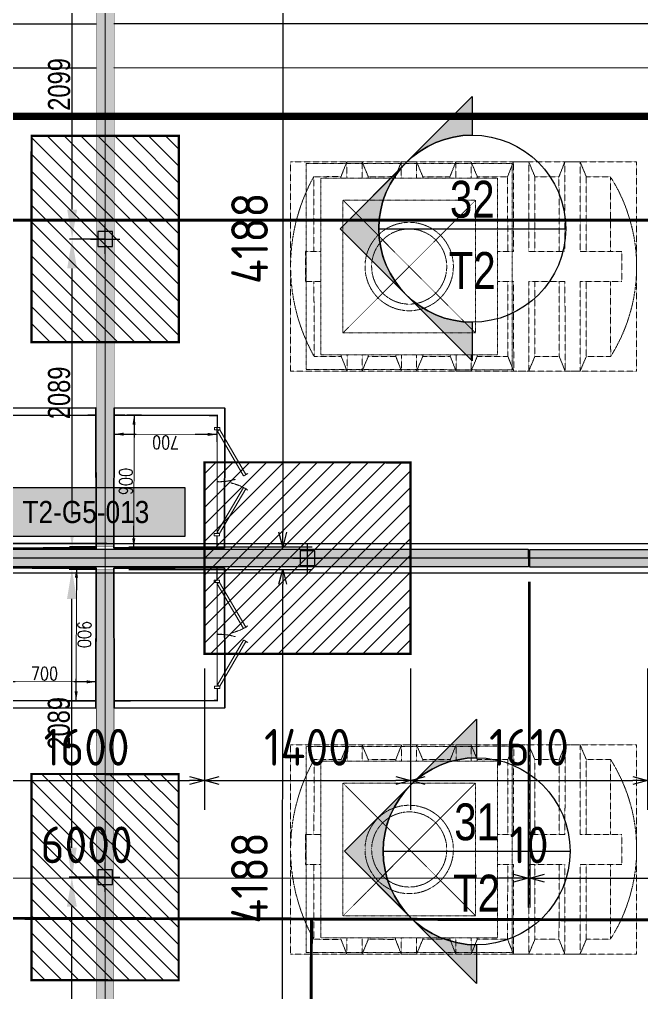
# Model space of a CAD drawing. Header units: centimetres. Extents: x -6122352 to 4157695, y -1694241 to 1947892.
# Drawn here: x 116625 to 120850, y -177719 to -171113 of the extents above; entities that cross this region are included whole.
import ezdxf
from ezdxf.enums import TextEntityAlignment as Align
from ezdxf.xclip import XClip

# ---------------------------------------------------------------- set-up
doc = ezdxf.new("R2010")
doc.units = ezdxf.units.CM
doc.header["$MEASUREMENT"] = 0
doc.header["$XCLIPFRAME"] = 2
doc.header["$PDMODE"] = 66
doc.header["$PDSIZE"] = 100
for name, pattern in [('HIDDEN', [0.375, 0.25, -0.125]), ('LTH-4G-M-XR-GROUND FLOOR PLAN$0$HIDDEN2', [0.1875, 0.125, -0.0625]), ('XR-AR-END-SETTING OUT PLAN$0$23261-XR-AR-SI-GF$0$HIDDEN', [0.375, 0.25, -0.125])]:
    doc.linetypes.add(name, pattern=pattern)
for name, color, linetype in [('00-MI-DIM', 7, 'Continuous'), ('23585-XR-AR-BOUNDARY WALLS AND SETBACKS$0$setback', 7, 'XR-AR-END-SETTING OUT PLAN$0$23261-XR-AR-SI-GF$0$HIDDEN'), ('@MI-FOOTINGS', 7, 'Continuous'), ('@MI-MEP', 7, 'Continuous'), ('@MI-REF LAYER', 7, 'Continuous'), ('@MI-TYPE-02', 6, 'Continuous'), ('B_TH_4', 7, 'Continuous'), ('CTECH-Text 2.5mm', 2, 'Continuous'), ('PANEL-TAGS', 7, 'Continuous'), ('VD-WS-WATER TANK', 7, 'Continuous'), ('XR-AR-MID-SETTING OUT FOR MASTER$0$23585-XR-AR-MID-GROUND FLOOR$0$A-Flor-Strs', 1, 'Continuous')]:
    doc.layers.add(name, color=color, linetype=linetype)
doc.layers.add('08-Compound Wall-2', color=6, linetype='Continuous', lineweight=25, true_color=0xff00ff)
for name, color, linetype, lineweight in [('23585-XR-AR-102-8P-GF$0$A-FLOR-XREF', 8, 'Continuous', 9), ('23585-XR-AR-DAMAC PLOT LIMITS$0$1-Mid units', 41, 'Continuous', 5), ('A-ANNO-TEXT', 3, 'Continuous', 25), ('LTH-4G-M-XR-GROUND FLOOR PLAN$0$1717 X Water Tank Location_5B$0$00 Line 2', 6, 'Continuous', 13), ('ZAT_WALL PANEL', 3, 'Continuous', 30)]:
    doc.layers.add(name, color=color, linetype=linetype, lineweight=lineweight)
doc.layers.add('LTH-4G-M-XR-GROUND FLOOR PLAN$0$PDF_Geometry', color=7, linetype='Continuous', true_color=0xcccccc)
doc.styles.add('Arial Narrow', font='ARIALN.TTF', dxfattribs={"width": 0.95, "height": 500})
doc.styles.add('DIMTEXT', font='romans.shx', dxfattribs={"width": 0.8})
doc.styles.add('JWC 1.50MM', font='GOTHIC.TTF', dxfattribs={"width": 0.8, "height": 1.5})
doc.styles.add('PANELTAG_STYLE', font='arial.ttf')
doc.styles.add('Schueco-BEMSTIL', font='isocpeur.ttf', dxfattribs={"width": 0.9})
doc.dimstyles.new('DIM-25', dxfattribs={"dimscale": 25, "dimtxt": 2.5, "dimasz": 2.5, "dimexe": 1.25, "dimexo": 0.625, "dimgap": 1, "dimtad": 1, "dimdec": 0, "dimdsep": 46, "dimtxsty": 'DIMTEXT', "dimblk": 'AROW', "dimcen": 2.5, "dimse1": 1, "dimse2": 1, "dimclrd": 1, "dimclre": 1, "dimclrt": 2, "dimadec": 0, "dimazin": 0, "dimtfac": 1, "dimtdec": 0, "dimtmove": 0, "dimatfit": 3, "dimfxl": 1, "dimarcsym": 0})
doc.dimstyles.new('JWC - 1.5', dxfattribs={"dimtxt": 1.5, "dimasz": 2, "dimexe": 0.18, "dimexo": 0.06, "dimgap": 0.09, "dimtad": 1, "dimtoh": 1, "dimdec": 0, "dimzin": 0, "dimdsep": 46, "dimtxsty": 'JWC 1.50MM', "dimcen": 0.09, "dimclrd": 1, "dimclre": 1, "dimclrt": 2, "dimadec": 0, "dimazin": 0, "dimtfac": 1, "dimtdec": 0, "dimtofl": 0, "dimtmove": 0, "dimatfit": 3, "dimfxl": 30, "dimtolj": 1, "dimtzin": 0, "dimarcsym": 0})
doc.dimstyles.new('MI- JWC-TXT-2.5 MM', dxfattribs={"dimscale": 1.5, "dimtxt": 2.5, "dimasz": 1, "dimexe": 2, "dimexo": 1, "dimgap": 1, "dimtad": 1, "dimdec": 0, "dimdsep": 46, "dimtxsty": 'Schueco-BEMSTIL', "dimblk": 'OPEN30', "dimcen": 0, "dimdle": 2, "dimclrd": 140, "dimclre": 8, "dimclrt": 40, "dimadec": 0, "dimazin": 2, "dimtfac": 1, "dimtdec": 0, "dimtix": 1, "dimtmove": 2, "dimatfit": 3, "dimldrblk": 'OPEN', "dimfxl": 2, "dimlwd": -1, "dimlwe": -1, "dimarcsym": 0})

# ---------------------------------------------------------------- blocks, each defined once
blk = doc.blocks.new('23585-XR-AR-BOUNDARY WALLS AND SETBACKS')
at = {"layer": '08-Compound Wall-2'}
for p, q in [((496599.671, 2768865.3023), (496603.7242, 2768869.7261)), ((496599.8184, 2768865.1671), (496603.8716, 2768869.5909)), ((496595.6176, 2768860.8785), (496599.671, 2768865.3023)), ((496595.765, 2768860.7433), (496599.8184, 2768865.1671))]:
    blk.add_line(p, q, dxfattribs=at)
at = {"layer": '23585-XR-AR-BOUNDARY WALLS AND SETBACKS$0$setback', "ltscale": 40, "const_width": 0.05}
blk.add_lwpolyline([(496589.3245, 2768858.3031), (496574.9473, 2768871.4769), (496579.102, 2768876.0112), (496583.1554, 2768880.435), (496587.2088, 2768884.8587), (496591.2622, 2768889.2824), (496595.3156, 2768893.7061), (496599.4686, 2768898.2385), (496613.8464, 2768885.0654), (496609.6931, 2768880.5327), (496605.6394, 2768876.1088), (496601.586, 2768871.6851), (496597.5328, 2768867.2614), (496593.4794, 2768862.8376), (496589.3245, 2768858.3031)], dxfattribs=at)
blk = doc.blocks.new('A$C9d9485f6')
at = {"layer": 'A-ANNO-TEXT', "rotation": 312.4881850805905}
blk.add_blockref('23585-XR-AR-BOUNDARY WALLS AND SETBACKS', (-2377088.5348, -1504219.2521), dxfattribs=at)
blk = doc.blocks.new('23585-XR-AR-DAMAC PLOT LIMITS')
at = {"layer": '23585-XR-AR-DAMAC PLOT LIMITS$0$1-Mid units', "color": 251, "true_color": 0x636466}
for points in [[(496599.7447, 2768865.2347), (496582.0495, 2768881.4483), (496586.1029, 2768885.8721), (496603.7979, 2768869.6585)], [(496595.6913, 2768860.8109), (496577.9961, 2768877.0245), (496582.0495, 2768881.4483), (496599.7447, 2768865.2347)], [(496599.7447, 2768865.2347), (496603.7979, 2768869.6585), (496621.4931, 2768853.4445), (496617.4397, 2768849.0209)], [(496595.6913, 2768860.8109), (496599.7447, 2768865.2347), (496617.4397, 2768849.0209), (496613.3863, 2768844.5971)]]:
    blk.add_lwpolyline(points, close=True, dxfattribs=at)
blk = doc.blocks.new('A$Cf093b529')
at = {"layer": 'A-ANNO-TEXT'}
blk.add_blockref('23585-XR-AR-DAMAC PLOT LIMITS', (-495391.9901, -2768603.4419), dxfattribs=at)
blk = doc.blocks.new('AROW')
at = {"color": 1, "ltscale": 100}
for p, q in [((0, 0), (-3, 0)), ((0, -1), (0, 1))]:
    blk.add_line(p, q, dxfattribs=at)
blk.add_solid([(-1.28, 0.21), (-1.28, -0.21), (0, 0)], dxfattribs=at)
blk = doc.blocks.new('*D475')
at = {"layer": 'CTECH-Text 2.5mm', "color": 8, "lineweight": -2, "ltscale": 10, "transparency": 16777216}
blk.add_line((0.8246, -0.1346), (0.0246, -0.1346), dxfattribs=at)
at = {"layer": 'Defpoints', "color": 0, "ltscale": 10, "transparency": 16777216}
for p in [(-0.0254, 0), (0.8746, 0), (-0.0254, -0.1346)]:
    blk.add_point(p, dxfattribs=at)
at = {"layer": 'CTECH-Text 2.5mm', "color": 8, "lineweight": -2, "ltscale": 10, "transparency": 16777216, "xscale": 0.05, "yscale": 0.05, "zscale": 0.05, "rotation": 180}
blk.add_blockref('AROW', (-0.0254, -0.1346), dxfattribs=at)
at = {"layer": 'CTECH-Text 2.5mm', "color": 8, "lineweight": -2, "ltscale": 10, "transparency": 16777216, "xscale": 0.05, "yscale": 0.05, "zscale": 0.05}
blk.add_blockref('AROW', (0.8746, -0.1346), dxfattribs=at)
at = {"layer": 'CTECH-Text 2.5mm', "color": 8, "ltscale": 10, "transparency": 16777216, "insert": (0.4246, -0.0796), "char_height": 0.09, "attachment_point": 5, "style": 'DIMTEXT'}
blk.add_mtext('900', dxfattribs=at)
blk = doc.blocks.new('*D474')
at = {"layer": 'CTECH-Text 2.5mm', "color": 8, "lineweight": -2, "ltscale": 10, "transparency": 16777216}
blk.add_line((0.7459, -0.05), (0.7459, -0.65), dxfattribs=at)
at = {"layer": 'Defpoints', "color": 0, "ltscale": 10, "transparency": 16777216}
for p in [(0.8746, 0), (0.7459, -0.7), (0.8746, -0.7)]:
    blk.add_point(p, dxfattribs=at)
at = {"layer": 'CTECH-Text 2.5mm', "color": 8, "lineweight": -2, "ltscale": 10, "transparency": 16777216, "xscale": 0.05, "yscale": 0.05, "zscale": 0.05}
for p, rotation in [((0.7459, 0), 90), ((0.7459, -0.7), 270)]:
    blk.add_blockref('AROW', p, dxfattribs=dict(at, rotation=rotation))
at = {"layer": 'CTECH-Text 2.5mm', "color": 8, "ltscale": 10, "transparency": 16777216, "insert": (0.6909, -0.35), "char_height": 0.09, "attachment_point": 5, "rotation": 90, "style": 'DIMTEXT'}
blk.add_mtext('700', dxfattribs=at)
blk = doc.blocks.new('WT')
at = {"layer": 'VD-WS-WATER TANK', "color": 8, "linetype": 'HIDDEN', "lineweight": 5}
for p, q in [((-1544.6, 709.7), (-1544.6, -710.3)), ((-1544.6, 709.7), (805.4, 709.7)), ((805.4, -710.3), (805.4, 709.7)), ((-1205.2, 610), (-1368.6, 609.7)), ((-1367.6, 100.7), (-1368.6, 609.7)), ((-853.8, 610), (-1019.5, 609.7)), ((-462.5, 610), (-670.5, 610)), ((-92.3, 610), (-279.1, 610)), ((278, 610), (91.1, 609.6)), ((645.8, 610), (461.3, 609.7)), ((646.8, 100.7), (645.8, 610)), ((-1366.3, -610.3), (-1367.2, -101.4)), ((648.2, -610), (647.2, -101.4)), ((-1202.9, -610), (-1366.3, -610.3)), ((-853.8, -610), (-1017.2, -610.3)), ((-462.5, -610), (-668.2, -610)), ((-92.3, -610), (-276.8, -610)), ((278, -610), (93.4, -610.3)), ((648.2, -610), (463.6, -610.3)), ((805.4, -710.3), (-1544.6, -710.3))]:
    blk.add_line(p, q, dxfattribs=at)
at = {"layer": 'VD-WS-WATER TANK', "color": 8, "linetype": 'HIDDEN', "lineweight": 5, "ltscale": 0.2}
for p, q in [((-450, 450, 1.1), (450, -450, -1)), ((450, 450), (-450, -450, 1))]:
    blk.add_line(p, q, dxfattribs=at)
at = {"layer": 'VD-WS-WATER TANK', "color": 8, "linetype": 'HIDDEN', "lineweight": 5}
for points in [[(-1058, 100.7), (-1059, 709.7), (-1161.1, 709.7), (-1202.9, 610), (-1202.9, 100.7)], [(-1161.1, 709.7), (-1161.1, 100.7)], [(-1018.6, 100.7), (-1019.5, 610), (-1059, 709.7)], [(-708.9, 100.7), (-709.9, 709.7), (-812, 709.7), (-853.8, 610), (-853.8, 100.7)], [(-812, 709.7), (-812, 100.7)], [(-669.5, 100.7), (-670.5, 610), (-709.9, 709.7)], [(-318.4, 600), (-318.6, 709.7), (-420.7, 709.7), (-462.5, 610), (-462.5, 600)], [(-420.7, 709.7), (-420.7, 600)], [(-279.1, 600), (-279.1, 610), (-318.6, 709.7)], [(51.8, 600), (51.6, 709.7), (-50.5, 709.7), (-92.3, 610), (-92.3, 600)], [(-50.5, 709.7), (-50.5, 600)], [(91.1, 600), (91.1, 610), (51.6, 709.7)], [(422, 600), (421.8, 709.7), (319.7, 709.7), (278, 610), (278, 600)], [(319.7, 709.7), (319.7, 600)], [(461.3, 600), (461.3, 610), (421.8, 709.7)], [(-1161.1, 100.7), (-1444.6, 100.7), (-1444.6, -101.4), (-1161.1, -101.4)], [(-812, 100.7), (-1058, 100.7)], [(-600, 100.7), (-708.9, 100.7)], [(600, -101.4), (705.4, -101.4), (705.4, 100.7), (600, 100.7)], [(-1202.9, -101.4), (-1202.9, -610), (-1161.1, -710.3), (-1056.7, -710.3), (-1017.2, -610), (-1018.2, -101.4)], [(-1161.1, -101.4), (-1161.1, -710.3)], [(-1056.7, -710.3), (-1057.7, -101.4)], [(-1057.7, -101.4), (-812, -101.4)], [(-853.8, -101.4), (-853.8, -610), (-812, -710.3), (-707.6, -710.3), (-668.2, -610), (-669.1, -101.4)], [(-812, -101.4), (-812, -710.3)], [(-707.6, -710.3), (-708.6, -101.4)], [(-708.6, -101.4), (-600, -101.4)], [(-462.5, -600), (-462.5, -610), (-420.7, -710.3), (-316.2, -710.3), (-276.8, -610), (-276.8, -600)], [(-420.7, -600), (-420.7, -710.3)], [(-316.2, -710.3), (-316.4, -600)], [(-92.3, -600), (-92.3, -610), (-50.5, -710.3), (54, -710.3), (93.4, -610), (93.4, -600)], [(-50.5, -600), (-50.5, -710.3)], [(54, -710.3), (53.8, -600)], [(278, -600), (278, -610), (319.7, -710.3), (424.2, -710.3), (463.6, -610), (463.6, -600)], [(319.7, -600), (319.7, -710.3)], [(424.2, -710.3), (424, -600)]]:
    blk.add_lwpolyline(points, dxfattribs=at)
at = {"layer": 'VD-WS-WATER TANK', "color": 8, "linetype": 'HIDDEN', "lineweight": 5, "ltscale": 0.2}
for points in [[(-700, -700), (700, -700), (700, 700), (-700, 700)], [(-600, -600), (600, -600), (600, 600), (-600, 600)], [(-450, -450), (450, -450), (450, 450), (-450, 450)]]:
    blk.add_lwpolyline(points, close=True, dxfattribs=at)
at = {"layer": 'VD-WS-WATER TANK', "color": 8, "linetype": 'HIDDEN', "lineweight": 5}
for radius in [300, 255]:
    blk.add_circle((0, 0), radius, dxfattribs=at)
for centre, radius, start, end in [((-406.1, 1.5), 1138.5, 147.71236, 212.50564), ((-448.6, -2.1), 1254, 331.0009, 29.21709)]:
    blk.add_arc(centre, radius, start, end, dxfattribs=at)
blk = doc.blocks.new('XR-AR-MID-SETTING OUT FOR MASTER')
at = {"layer": 'XR-AR-MID-SETTING OUT FOR MASTER$0$23585-XR-AR-MID-GROUND FLOOR$0$A-Flor-Strs', "color": 8}
for p, q in [((60.1, 20672.9), (5940, 20672.7)), ((60, 20372.9), (5940, 20372.7))]:
    blk.add_line(p, q, dxfattribs=at)
blk = doc.blocks.new('MID UNIT')
at = {"xscale": 0.001, "yscale": 0.001, "zscale": 0.001}
blk.add_blockref('XR-AR-MID-SETTING OUT FOR MASTER', (0, 0), dxfattribs=at)
blk = doc.blocks.new('TH_4')
at = {"xscale": -1}
blk.add_blockref('MID UNIT', (495826.3054, 2769130.5141), dxfattribs=at)
blk.add_blockref('MID UNIT', (495814.3054, 2769130.5141))
blk = doc.blocks.new('23585-XR-AR-MALDIVE-3$0$TH_4')
at = {"layer": 'B_TH_4', "xscale": 1.000039184446315, "yscale": 1.000039184446315, "zscale": 1.000039184446315}
blk.add_blockref('TH_4', (-19.4274, -108.5069), dxfattribs=at)
blk = doc.blocks.new('A$C02a1aede')
at = {"color": 1, "true_color": 0xeb0000, "const_width": 0.008}
blk.add_lwpolyline([(42.2981, -24.0002), (33.1481, -24.0001), (27.1481, -24.0001), (21.1481, -24.0001), (15.1482, -24), (9.1482, -24.0001), (0.001, -24.0001), (0, 0), (9.1481, 0), (15.1482, -0.0002), (21.1481, -0.0003), (27.1479, -0.0001), (33.1479, 0), (42.2981, 0)], close=True, dxfattribs=at)
blk = doc.blocks.new('A$C5071fc5c')
at = {"color": 1, "true_color": 0xeb0000, "const_width": 0.008}
blk.add_lwpolyline([(42.2981, 0.0002), (42.2974, -23.9996), (33.1501, -23.9998), (27.1501, -23.9999), (21.1501, -23.9999), (15.1502, -23.9999), (9.1502, -23.9999), (0, -24), (0, 0), (9.1502, 0.0001), (15.1502, 0.0001), (21.1501, 0.0004), (27.1499, 0.0003), (33.1501, 0.0002)], close=True, dxfattribs=at)
blk = doc.blocks.new('_Open30')
at = {"color": 0, "linetype": 'ByBlock', "lineweight": -2}
for p, q in [((-1, 0.268), (0, 0)), ((0, 0), (-1, -0.268)), ((0, 0), (-1, 0))]:
    blk.add_line(p, q, dxfattribs=at)
blk = doc.blocks.new('*D734')
at = {"layer": '00-MI-DIM', "color": 8, "transparency": 16777216}
for p, q in [((114081.3, -174928.4), (114080.9, -177140.9)), ((120081.3, -174929.6), (120080.9, -177141.9))]:
    blk.add_line(p, q, dxfattribs=at)
at = {"layer": '00-MI-DIM', "color": 140, "transparency": 16777216}
blk.add_line((114181, -176940.9), (119980.9, -176941.9), dxfattribs=at)
at = {"layer": 'Defpoints', "color": 0, "transparency": 16777216}
for p in [(114081.4, -174828.4), (120081.3, -174829.6), (120080.9, -176941.9)]:
    blk.add_point(p, dxfattribs=at)
at = {"layer": '00-MI-DIM', "color": 140, "transparency": 16777216, "xscale": 100, "yscale": 100, "zscale": 100}
for p, rotation in [((114081, -176940.9), 179.9898439714545), ((120080.9, -176941.9), 359.9898439714545)]:
    blk.add_blockref('_Open30', p, dxfattribs=dict(at, rotation=rotation))
at = {"layer": '00-MI-DIM', "color": 40, "transparency": 16777216, "insert": (117081, -176716.4), "char_height": 250, "attachment_point": 5, "rotation": 359.98984, "style": 'Schueco-BEMSTIL'}
blk.add_mtext('6000', dxfattribs=at)
blk = doc.blocks.new('_Open')
at = {"color": 0, "linetype": 'ByBlock', "lineweight": -2}
for p, q in [((-1, 0.2), (0, 0)), ((-1, -0.2), (0, 0)), ((0, 0), (-1, 0))]:
    blk.add_line(p, q, dxfattribs=at)
blk = doc.blocks.new('*D735')
at = {"layer": '00-MI-DIM', "color": 8, "transparency": 16777216}
for p, q in [((120081.3, -174929.6), (120080.9, -177141.9)), ((120091.3, -174930.5), (120090.9, -177141.9))]:
    blk.add_line(p, q, dxfattribs=at)
at = {"layer": '00-MI-DIM', "color": 140, "transparency": 16777216}
for p, q in [((119980.9, -176941.9), (119880.9, -176941.9)), ((120080.9, -176941.9), (120090.9, -176941.9)), ((120190.9, -176942), (120290.9, -176942))]:
    blk.add_line(p, q, dxfattribs=at)
at = {"layer": 'Defpoints', "color": 0, "transparency": 16777216}
for p in [(120081.3, -174829.6), (120091.3, -174830.5), (120090.9, -176941.9)]:
    blk.add_point(p, dxfattribs=at)
at = {"layer": '00-MI-DIM', "color": 140, "transparency": 16777216, "xscale": 100, "yscale": 100, "zscale": 100}
for p, rotation in [((120080.9, -176941.9), 359.9898439714545), ((120090.9, -176941.9), 179.9898439714545)]:
    blk.add_blockref('_Open30', p, dxfattribs=dict(at, rotation=rotation))
at = {"layer": '00-MI-DIM', "color": 40, "transparency": 16777216, "insert": (120086, -176716.9), "char_height": 250, "attachment_point": 5, "rotation": 359.98984, "style": 'Schueco-BEMSTIL'}
blk.add_mtext('10', dxfattribs=at)
blk = doc.blocks.new('*D736')
at = {"layer": '00-MI-DIM', "color": 8, "transparency": 16777216}
for p, q in [((120091.3, -174930.5), (120090.9, -177141.9)), ((126091.2, -174930.5), (126090.8, -177143))]:
    blk.add_line(p, q, dxfattribs=at)
at = {"layer": '00-MI-DIM', "color": 140, "transparency": 16777216}
blk.add_line((120190.9, -176942), (125990.8, -176943), dxfattribs=at)
at = {"layer": 'Defpoints', "color": 0, "transparency": 16777216}
for p in [(120091.3, -174830.5), (126091.2, -174830.5), (126090.8, -176943)]:
    blk.add_point(p, dxfattribs=at)
at = {"layer": '00-MI-DIM', "color": 140, "transparency": 16777216, "xscale": 100, "yscale": 100, "zscale": 100}
for p, rotation in [((120090.9, -176941.9), 179.9898439714545), ((126090.8, -176943), 359.9898439714545)]:
    blk.add_blockref('_Open30', p, dxfattribs=dict(at, rotation=rotation))
at = {"layer": '00-MI-DIM', "color": 40, "transparency": 16777216, "insert": (123090.9, -176717.5), "char_height": 250, "attachment_point": 5, "rotation": 359.98984, "style": 'Schueco-BEMSTIL'}
blk.add_mtext('6000', dxfattribs=at)
blk = doc.blocks.new('T2-FOOTING PLAN')
at = {"layer": '@MI-FOOTINGS', "transparency": 33554679}
h = blk.add_hatch(dxfattribs=at)
h.set_pattern_fill('ANSI31', color=8, scale=650)
h.paths.add_polyline_path([(-700, 650), (700, 650), (700, -650), (-700, -650)])
at = {"layer": '@MI-FOOTINGS', "color": 160, "true_color": 0x3340f0, "const_width": 15}
blk.add_lwpolyline([(-700, 650), (700, 650), (700, -650), (-700, -650)], close=True, dxfattribs=at)
at = {"layer": '@MI-FOOTINGS', "color": 30}
blk.add_point((0, 0), dxfattribs=at)
blk = doc.blocks.new('*D847')
at = {"layer": '00-MI-DIM', "color": 8, "transparency": 16777216}
for p, q in [((116281, -175519.3), (116280.8, -176478.6)), ((117881, -175519.6), (117880.8, -176478.9))]:
    blk.add_line(p, q, dxfattribs=at)
at = {"layer": '00-MI-DIM', "color": 140, "transparency": 16777216}
blk.add_line((116380.8, -176278.6), (117780.8, -176278.8), dxfattribs=at)
at = {"layer": 'Defpoints', "color": 0, "transparency": 16777216}
for p in [(116281, -175419.3), (117881, -175419.6), (117880.8, -176278.9)]:
    blk.add_point(p, dxfattribs=at)
at = {"layer": '00-MI-DIM', "color": 140, "transparency": 16777216, "xscale": 100, "yscale": 100, "zscale": 100}
for p, rotation in [((116280.8, -176278.6), 179.9898439714545), ((117880.8, -176278.9), 359.9898439714545)]:
    blk.add_blockref('_Open30', p, dxfattribs=dict(at, rotation=rotation))
at = {"layer": '00-MI-DIM', "color": 40, "transparency": 16777216, "insert": (117080.9, -176053.7), "char_height": 250, "attachment_point": 5, "rotation": 359.98984, "style": 'Schueco-BEMSTIL'}
blk.add_mtext('1600', dxfattribs=at)
blk = doc.blocks.new('*D848')
at = {"layer": '00-MI-DIM', "color": 8, "transparency": 16777216}
for p, q in [((117881, -175519.6), (117880.8, -176478.9)), ((119281, -175519.8), (119280.8, -176479.1))]:
    blk.add_line(p, q, dxfattribs=at)
at = {"layer": '00-MI-DIM', "color": 140, "transparency": 16777216}
blk.add_line((117980.8, -176278.9), (119180.8, -176279.1), dxfattribs=at)
at = {"layer": 'Defpoints', "color": 0, "transparency": 16777216}
for p in [(117881, -175419.6), (119281, -175419.8), (119280.8, -176279.1)]:
    blk.add_point(p, dxfattribs=at)
at = {"layer": '00-MI-DIM', "color": 140, "transparency": 16777216, "xscale": 100, "yscale": 100, "zscale": 100}
for p, rotation in [((117880.8, -176278.9), 179.9898439714545), ((119280.8, -176279.1), 359.9898439714545)]:
    blk.add_blockref('_Open30', p, dxfattribs=dict(at, rotation=rotation))
at = {"layer": '00-MI-DIM', "color": 40, "transparency": 16777216, "insert": (118580.9, -176054), "char_height": 250, "attachment_point": 5, "rotation": 359.98984, "style": 'Schueco-BEMSTIL'}
blk.add_mtext('1400', dxfattribs=at)
blk = doc.blocks.new('*D849')
at = {"layer": '00-MI-DIM', "color": 8, "transparency": 16777216}
for p, q in [((119281, -175519.8), (119280.8, -176479.1)), ((120890.9, -175519), (120890.7, -176479.4))]:
    blk.add_line(p, q, dxfattribs=at)
at = {"layer": '00-MI-DIM', "color": 140, "transparency": 16777216}
blk.add_line((119380.8, -176279.1), (120790.8, -176279.4), dxfattribs=at)
at = {"layer": 'Defpoints', "color": 0, "transparency": 16777216}
for p in [(119281, -175419.8), (120890.9, -175419), (120890.8, -176279.4)]:
    blk.add_point(p, dxfattribs=at)
at = {"layer": '00-MI-DIM', "color": 140, "transparency": 16777216, "xscale": 100, "yscale": 100, "zscale": 100}
for p, rotation in [((119280.8, -176279.1), 179.9898439714545), ((120890.8, -176279.4), 359.9898439714545)]:
    blk.add_blockref('_Open30', p, dxfattribs=dict(at, rotation=rotation))
at = {"layer": '00-MI-DIM', "color": 40, "transparency": 16777216, "insert": (120085.8, -176054.2), "char_height": 250, "attachment_point": 5, "rotation": 359.98984, "style": 'Schueco-BEMSTIL'}
blk.add_mtext('1610', dxfattribs=at)
blk = doc.blocks.new('PANELTAG')
at = {"layer": 'PANEL-TAGS', "color": 1}
blk.add_lwpolyline([(-13.5, -3.3), (13.5, -3.3), (13.5, 3.3), (-13.5, 3.3)], close=True, dxfattribs=at)
at = {"layer": 'PANEL-TAGS', "color": 40, "true_color": 0xffd700}
blk.add_solid([(-13.5, -3.3), (13.5, -3.3), (-13.5, 3.3), (13.5, 3.3)], dxfattribs=at)
at = {"layer": 'PANEL-TAGS', "color": 5, "style": 'PANELTAG_STYLE', "width": 0.85}
blk.add_attdef('TAGNO', text='', height=3, dxfattribs=at).set_placement((0, 0), align=Align.MIDDLE)
blk = doc.blocks.new('*D3673')
at = {"layer": '@MI-TYPE-02', "color": 8, "transparency": 16777216}
for p, q in [((-4199.3, -261.9), (-4199.3, -1507.3)), ((-11.1, -261), (-11.1, -1507.3))]:
    blk.add_line(p, q, dxfattribs=at)
at = {"layer": '@MI-TYPE-02', "color": 140, "transparency": 16777216}
blk.add_line((-111.1, -1307.3), (-4099.3, -1307.3), dxfattribs=at)
at = {"layer": 'Defpoints', "color": 0, "transparency": 16777216}
for p in [(-4199.3, -161.9), (-11.1, -161), (-4199.3, -1307.3)]:
    blk.add_point(p, dxfattribs=at)
at = {"layer": '@MI-TYPE-02', "color": 140, "transparency": 16777216, "xscale": 100, "yscale": 100, "zscale": 100, "rotation": 180}
blk.add_blockref('_Open30', (-4199.3, -1307.3), dxfattribs=at)
at = {"layer": '@MI-TYPE-02', "color": 140, "transparency": 16777216, "xscale": 100, "yscale": 100, "zscale": 100}
blk.add_blockref('_Open30', (-11.1, -1307.3), dxfattribs=at)
at = {"layer": '@MI-TYPE-02', "color": 40, "transparency": 16777216, "insert": (-2105.2, -1082.3), "char_height": 250, "attachment_point": 5, "style": 'Schueco-BEMSTIL'}
blk.add_mtext('4188', dxfattribs=at)
blk = doc.blocks.new('*D3674')
at = {"layer": '@MI-TYPE-02', "color": 8, "transparency": 16777216}
for p, q in [((-8541.9, -260.9), (-8541.9, -1507.2)), ((-4353.6, -261.9), (-4353.6, -1507.3))]:
    blk.add_line(p, q, dxfattribs=at)
at = {"layer": '@MI-TYPE-02', "color": 140, "transparency": 16777216}
blk.add_line((-8441.9, -1307.2), (-4453.6, -1307.3), dxfattribs=at)
at = {"layer": 'Defpoints', "color": 0, "transparency": 16777216}
for p in [(-8541.9, -160.9), (-4353.6, -161.9), (-4353.6, -1307.3)]:
    blk.add_point(p, dxfattribs=at)
at = {"layer": '@MI-TYPE-02', "color": 140, "transparency": 16777216, "xscale": 100, "yscale": 100, "zscale": 100}
for p, rotation in [((-8541.9, -1307.2), 179.9983766928187), ((-4353.6, -1307.3), 359.9983766928187)]:
    blk.add_blockref('_Open30', p, dxfattribs=dict(at, rotation=rotation))
at = {"layer": '@MI-TYPE-02', "color": 40, "transparency": 16777216, "insert": (-6447.8, -1082.2), "char_height": 250, "attachment_point": 5, "rotation": 359.99838, "style": 'Schueco-BEMSTIL'}
blk.add_mtext('4188', dxfattribs=at)
blk = doc.blocks.new('T2-SINGLE FOOTING')
at = {"layer": '@MI-FOOTINGS', "transparency": 33554679}
h = blk.add_hatch(dxfattribs=at)
h.set_pattern_fill('ANSI31', color=8, scale=650)
h.paths.add_polyline_path([(-700, 500), (700, 500), (700, -500), (-700, -500)])
at = {"layer": '@MI-FOOTINGS', "color": 62, "const_width": 15}
blk.add_lwpolyline([(-700, 500), (700, 500), (700, -500), (-700, -500)], close=True, dxfattribs=at)
at = {"layer": '@MI-FOOTINGS', "color": 30}
blk.add_point((0, 0), dxfattribs=at)
blk = doc.blocks.new('*D3675')
at = {"color": 1, "lineweight": -2, "transparency": 16777216}
for p, q in [((-8541.8, -34.9), (-8541.8, 142.3)), ((-6442.7, -95.4), (-6442.7, 142.3)), ((-8341.8, 124.3), (-6642.7, 124.3))]:
    blk.add_line(p, q, dxfattribs=at)
at = {"color": 1, "transparency": 16777216}
for points in [[(-8341.8, 157.7), (-8341.8, 91), (-8541.8, 124.3)], [(-6642.7, 157.7), (-6642.7, 91), (-6442.7, 124.3)]]:
    blk.add_solid(points, dxfattribs=at)
at = {"layer": 'Defpoints', "color": 0, "transparency": 16777216}
for p in [(-6442.7, 124.3), (-8541.8, -40.9), (-6442.7, -101.4)]:
    blk.add_point(p, dxfattribs=at)
at = {"color": 2, "transparency": 16777216, "insert": (-7492.3, 212.1), "char_height": 150, "attachment_point": 5, "style": 'JWC 1.50MM'}
blk.add_mtext('\\A1;2099', dxfattribs=at)
blk = doc.blocks.new('*D3055')
at = {"color": 1, "lineweight": -2, "transparency": 16777216}
for p, q in [((-6442.7, -95.4), (-6442.7, 142.3)), ((-4353.6, -35.9), (-4353.6, 142.3)), ((-6242.7, 124.3), (-4553.6, 124.3))]:
    blk.add_line(p, q, dxfattribs=at)
at = {"color": 1, "transparency": 16777216}
for points in [[(-6242.7, 157.7), (-6242.7, 91), (-6442.7, 124.3)], [(-4553.6, 157.7), (-4553.6, 91), (-4353.6, 124.3)]]:
    blk.add_solid(points, dxfattribs=at)
at = {"layer": 'Defpoints', "color": 0, "transparency": 16777216}
for p in [(-4353.6, 124.3), (-4353.6, -41.9), (-6442.7, -101.4)]:
    blk.add_point(p, dxfattribs=at)
at = {"color": 2, "transparency": 16777216, "insert": (-5398.1, 212.1), "char_height": 150, "attachment_point": 5, "style": 'JWC 1.50MM'}
blk.add_mtext('\\A1;2089', dxfattribs=at)
blk = doc.blocks.new('*D3056')
at = {"color": 1, "lineweight": -2, "transparency": 16777216}
for p, q in [((-4199.4, -35.9), (-4199.4, 141.3)), ((-2110.2, -96.4), (-2110.2, 141.3)), ((-3999.4, 123.3), (-2310.2, 123.3))]:
    blk.add_line(p, q, dxfattribs=at)
at = {"color": 1, "transparency": 16777216}
for points in [[(-3999.4, 156.7), (-3999.4, 90), (-4199.4, 123.3)], [(-2310.2, 156.7), (-2310.2, 90), (-2110.2, 123.3)]]:
    blk.add_solid(points, dxfattribs=at)
at = {"layer": 'Defpoints', "color": 0, "transparency": 16777216}
for p in [(-2110.2, 123.3), (-4199.4, -41.9), (-2110.2, -102.4)]:
    blk.add_point(p, dxfattribs=at)
at = {"color": 2, "transparency": 16777216, "insert": (-3154.8, 211.1), "char_height": 150, "attachment_point": 5, "style": 'JWC 1.50MM'}
blk.add_mtext('\\A1;2089', dxfattribs=at)
blk = doc.blocks.new('*D3672')
at = {"color": 1, "lineweight": -2, "transparency": 16777216}
for p, q in [((-2110.2, -96.4), (-2110.2, 141.3)), ((-11.1, -36.8), (-11.1, 141.3)), ((-1910.2, 123.3), (-211.1, 123.3))]:
    blk.add_line(p, q, dxfattribs=at)
at = {"color": 1, "transparency": 16777216}
for points in [[(-1910.2, 156.7), (-1910.2, 90), (-2110.2, 123.3)], [(-211.1, 156.7), (-211.1, 90), (-11.1, 123.3)]]:
    blk.add_solid(points, dxfattribs=at)
at = {"layer": 'Defpoints', "color": 0, "transparency": 16777216}
for p in [(-11.1, 123.3), (-11.1, -42.8), (-2110.2, -102.4)]:
    blk.add_point(p, dxfattribs=at)
at = {"color": 2, "transparency": 16777216, "insert": (-1060.7, 211.1), "char_height": 150, "attachment_point": 5, "style": 'JWC 1.50MM'}
blk.add_mtext('\\A1;2099', dxfattribs=at)
blk = doc.blocks.new('*U3659')
h = blk.add_hatch(color=94)
edge = h.paths.add_edge_path()
edge.add_line((0, -6.35), (0, -8.98))
edge.add_line((0, -8.98), (-8.98, 0))
edge.add_line((-8.98, 0), (0, 8.98))
edge.add_line((0, 8.98), (0, 6.35))
edge.add_arc((0, 0), 6.35, 90, 270)
at = {"color": 94}
blk.add_line((-6.35, 0), (6.35, 0), dxfattribs=at)
blk.add_lwpolyline([(0, -6.35), (0, -8.98), (-8.98, 0), (0, 8.98), (0, 6.35, 1)], format="xyb", close=True, dxfattribs=at)
blk.add_lwpolyline([(-4.49, 4.49, 0.414214), (-4.49, -4.49), (-8.98, 0), (-4.49, 4.49)], format="xyb", close=True)
blk.add_circle((0, 0), 6.35, dxfattribs=at)
at = {"style": 'Arial Narrow', "width": 0.95, "flags": 8}
blk.add_attdef('VIEWNUMBER', text='', height=2.5, dxfattribs=at).set_placement((0, 0), align=Align.BOTTOM_CENTER)
blk.add_attdef('SHEETNUMBER', text='', height=2.5, dxfattribs=at).set_placement((0, -1.588), align=Align.TOP_CENTER)
blk = doc.blocks.new('A$C3dfd7553')
at = {"layer": 'LTH-4G-M-XR-GROUND FLOOR PLAN$0$1717 X Water Tank Location_5B$0$00 Line 2', "color": 8, "linetype": 'Continuous', "elevation": 0}
blk.add_lwpolyline([(0.0563, -0.7, 0.01, 0.01, 0), (-0.0254, -0.7, 0.01, 0.01, 0), (-0.0254, 0, 0.01, 0.01, 0), (0.8746, 0, 0.01, 0.01, 0), (0.8746, -0.7, 0.01, 0.01, 0), (0.7937, -0.7, 0, 0, 0)], format="xyseb", dxfattribs=at)
at = {"layer": 'LTH-4G-M-XR-GROUND FLOOR PLAN$0$PDF_Geometry', "color": 8, "lineweight": 5, "elevation": 0}
for points in [[(0.0734, -0.7172), (0.0734, -0.6813), (0.0563, -0.6813), (0.0563, -0.7172)], [(0.3766, -0.8952), (0.386, -0.8796), (0.0828, -0.7016), (0.0734, -0.7172)], [(0.4734, -0.8952), (0.464, -0.8796), (0.7672, -0.7016), (0.7766, -0.7172)], [(0.7766, -0.7172), (0.7766, -0.6813), (0.7937, -0.6813), (0.7937, -0.7172)]]:
    blk.add_lwpolyline(points, close=True, dxfattribs=at)
blk.add_lwpolyline([(0.7766, -0.7), (0.0734, -0.7)], dxfattribs=at)
at = {"layer": 'LTH-4G-M-XR-GROUND FLOOR PLAN$0$PDF_Geometry', "color": 8, "linetype": 'LTH-4G-M-XR-GROUND FLOOR PLAN$0$HIDDEN2', "lineweight": 5}
for centre, start, end in [((0.0734, -0.7172), 327.14069, 2.80213), ((0.7766, -0.7172), 177.19787, 212.85931)]:
    blk.add_arc(centre, 0.3516, start, end, dxfattribs=at)
at = {"layer": 'ZAT_WALL PANEL', "color": 1, "elevation": 0}
blk.add_lwpolyline([(-0.0254, -0.75), (-0.0254, 0), (0.9246, 0), (0.9246, -0.75), (-0.0254, -0.75)], dxfattribs=at)
at = {"layer": 'CTECH-Text 2.5mm', "color": 8, "ltscale": 10}
dim = blk.add_linear_dim(base=(-0.0254, -0.1346), p1=(0.8746, 0), p2=(-0.0254, 0), dimstyle='DIM-25', override={"dimscale": 1, "dimtxt": 0.09, "dimasz": 0.05, "dimgap": 0.01, "dimlfac": 1000, "dimclrd": 8, "dimclre": 8, "dimclrt": 8}, dxfattribs=at)
dim.commit()
dim.dimension.update_dxf_attribs({"geometry": '*D475', "text_midpoint": (0.4246, -0.0796)})
dim = blk.add_linear_dim(base=(0.7459, -0.7), p1=(0.8746, 0), p2=(0.8746, -0.7), angle=90, dimstyle='DIM-25', override={"dimscale": 1, "dimtxt": 0.09, "dimasz": 0.05, "dimgap": 0.01, "dimlfac": 1000, "dimclrd": 8, "dimclre": 8, "dimclrt": 8}, dxfattribs=at)
dim.commit()
dim.dimension.update_dxf_attribs({"geometry": '*D474', "text_midpoint": (0.6909, -0.35)})
blk = doc.blocks.new('23585-XR-AR-MID-ANNO-GF')
at = {"xscale": 1000, "yscale": 1000, "zscale": 1000, "rotation": 269.8774601641335}
blk.add_blockref('A$C3dfd7553', (5900.3, 23874.6, 0), dxfattribs=at)
at = {"layer": 'VD-WS-WATER TANK', "ltscale": 100, "rotation": 359.9969187736403}
blk.add_blockref('WT', (3895.2, 21990.4), dxfattribs=at)
blk = doc.blocks.new('A$C55710cd0')
at = {"color": 1, "true_color": 0xeb0000, "const_width": 0.008}
blk.add_lwpolyline([(42.2981, -24.0002), (33.1481, -24.0001), (27.1481, -24.0001), (21.1481, -24.0001), (15.1482, -24), (9.1482, -24.0001), (0.001, -24.0001), (0, 0), (9.1481, 0), (15.1482, -0.0002), (21.1481, -0.0003), (27.1479, -0.0001), (33.1479, 0), (42.2981, 0)], close=True, dxfattribs=at)
at = {"layer": '23585-XR-AR-102-8P-GF$0$A-FLOR-XREF', "xscale": 0.001, "yscale": 0.001, "zscale": 0.001}
blk.add_blockref('23585-XR-AR-MID-ANNO-GF', (21.1877, -23.9704), dxfattribs=at)
at = {"layer": '23585-XR-AR-102-8P-GF$0$A-FLOR-XREF', "xscale": -0.001000000000000002, "yscale": 0.001, "zscale": 0.001, "rotation": 0.0198138849508487}
blk.add_blockref('23585-XR-AR-MID-ANNO-GF', (33.1166, -23.9683), dxfattribs=at)
blk = doc.blocks.new('A$C951bc1e7')
at = {"color": 1, "true_color": 0xeb0000, "const_width": 0.008}
blk.add_lwpolyline([(42.2981, 0.0002), (42.2974, -23.9996), (33.1501, -23.9998), (27.1501, -23.9999), (21.1501, -23.9999), (15.1502, -23.9999), (9.1502, -23.9999), (0, -24), (0, 0), (9.1502, 0.0001), (15.1502, 0.0001), (21.1501, 0.0004), (27.1499, 0.0003), (33.1501, 0.0002)], close=True, dxfattribs=at)
at = {"layer": '23585-XR-AR-102-8P-GF$0$A-FLOR-XREF', "xscale": 0.001, "yscale": 0.001, "zscale": 0.001}
blk.add_blockref('23585-XR-AR-MID-ANNO-GF', (9.1899, -23.9689), dxfattribs=at)
at = {"layer": '23585-XR-AR-102-8P-GF$0$A-FLOR-XREF', "xscale": -0.001000000000000003, "yscale": 0.001, "zscale": 0.001, "rotation": 0.01981388495082383}
blk.add_blockref('23585-XR-AR-MID-ANNO-GF', (21.1188, -23.9668), dxfattribs=at)
blk = doc.blocks.new('G6-Partition Walls')
at = {"layer": '@MI-TYPE-02'}
h = blk.add_hatch(color=256, dxfattribs=at)
h.dxf.hatch_style = 1
h.paths.add_polyline_path([(-8541.8, -40.9), (-8541.9, -160.9), (-4353.6, -161.9), (-4353.6, -41.9)])
h.paths.add_polyline_path([(-8763.6, -6040.1), (-8763.6, -6160.1), (-4345.5, -6161.7), (-4345.5, -6041.7)])
h.paths.add_polyline_path([(-8542.2, -12160.6), (-8542.2, -12040.6), (-4353.9, -12039.9), (-4353.9, -12159.9)])
h.paths.add_polyline_path([(-8463.2, -18160.8), (-8463.2, -18040.8), (-4346.7, -18040), (-4346.7, -18160)])
h = blk.add_hatch(color=256, dxfattribs=at)
h.dxf.hatch_style = 1
h.paths.add_polyline_path([(-11.1, -41), (-11.1, -161), (-4199.3, -161.9), (-4199.4, -41.9)])
h.paths.add_polyline_path([(210.5, -6040.2), (210.5, -6160.2), (-4207.6, -6161.7), (-4207.6, -6041.7)])
h.paths.add_polyline_path([(-11.1, -12160.7), (-11, -12040.7), (-4199.3, -12039.9), (-4199.4, -12159.9)])
h.paths.add_polyline_path([(-90.3, -18160.9), (-90.2, -18040.9), (-4206.7, -18040), (-4206.7, -18160)])
at = {"layer": '@MI-TYPE-02', "const_width": 2.5}
for points in [[(-8541.8, -40.9), (-8541.9, -160.9), (-4353.6, -161.9), (-4353.6, -41.9)], [(-11.1, -41), (-11.1, -161), (-4199.3, -161.9), (-4199.4, -41.9)]]:
    blk.add_lwpolyline(points, close=True, dxfattribs=at)
for p in [(-6442.7, -101.4), (-2110.2, -101.4)]:
    blk.add_blockref('T2-SINGLE FOOTING', p)
at = {"color": 94}
for base, p1, p2, picture, middle in [((-6442.7, 124.3), (-8541.8, -40.9), (-6442.7, -101.4), '*D3675', (-7492.3, 212.1)), ((-4353.6, 124.3), (-6442.7, -101.4), (-4353.6, -41.9), '*D3055', (-5398.1, 212.1)), ((-2110.2, 123.3), (-4199.4, -41.9), (-2110.2, -102.4), '*D3056', (-3154.8, 211.1)), ((-11.1, 123.3), (-2110.2, -102.4), (-11.1, -42.8), '*D3672', (-1060.7, 211.1))]:
    dim = blk.add_linear_dim(base=base, p1=p1, p2=p2, dimstyle='JWC - 1.5', dxfattribs=at)
    dim.commit()
    dim.dimension.update_dxf_attribs({"geometry": picture, "text_midpoint": middle})
at = {"layer": '@MI-TYPE-02'}
dim = blk.add_linear_dim(base=(-4353.6, -1307.3), p1=(-8541.9, -160.9), p2=(-4353.6, -161.9), angle=179.99838, dimstyle='MI- JWC-TXT-2.5 MM', dxfattribs=at)
dim.commit()
dim.dimension.update_dxf_attribs({"geometry": '*D3674', "text_midpoint": (-6447.8, -1082.2)})
dim = blk.add_linear_dim(base=(-4199.3, -1307.3), p1=(-11.1, -161), p2=(-4199.3, -161.9), dimstyle='MI- JWC-TXT-2.5 MM', dxfattribs=at)
dim.commit()
dim.dimension.update_dxf_attribs({"geometry": '*D3673', "text_midpoint": (-2105.2, -1082.3)})

msp = doc.modelspace()

# ---------------------------------------------------------------- linework, layer by layer
at = {"layer": '@MI-REF LAYER', "color": 1, "const_width": 20}
msp.add_lwpolyline([(102171.48374, -174791.72693), (105651.5658, -177190.18921), (118608.1753, -177219.94833), (118596.30009, -179990.42396), (118608.1753, -177219.94833), (141090.01161, -177280.73488), (144100.29654, -174797.0613)], dxfattribs=at)

# ---------------------------------------------------------------- block references
at = {"layer": '00-MI-DIM'}
ref = msp.add_blockref('*U3659', (119729.74385, -176760.25723), dxfattribs=dict(at, xscale=100, yscale=100, zscale=100))
ref.add_attrib('VIEWNUMBER', '31', dxfattribs={"layer": '0', "height": 250, "style": 'Arial Narrow', "width": 0.95}).set_placement((119729.74385, -176760.25723), align=Align.BOTTOM_CENTER)
ref.add_attrib('SHEETNUMBER', 'T2', dxfattribs={"layer": '0', "height": 250, "style": 'Arial Narrow', "width": 0.95}).set_placement((119729.74385, -176919.00723), align=Align.TOP_CENTER)
at = {"layer": '@MI-MEP', "color": 10, "xscale": 1000, "yscale": 1000, "zscale": 1000}
for name, p, rotation in [('A$C55710cd0', (144354.53774, -174774.35951), 179.9905142653792), ('A$C951bc1e7', (102056.28195, -174767.09046), 359.9906323541645)]:
    msp.add_blockref(name, p, dxfattribs=dict(at, rotation=rotation))
at = {"layer": '@MI-REF LAYER', "xscale": 1000, "yscale": 1000, "zscale": 1000}
msp.add_blockref('A$C9d9485f6', (-23958.95046, 48155.57226), dxfattribs=at)
at = {"layer": '@MI-REF LAYER', "xscale": 1000, "yscale": 1000, "zscale": 1000, "rotation": 312.4882903633292}
msp.add_blockref('A$Cf093b529', (-891608.73293, 539022.72011), dxfattribs=at)
at = {"layer": '@MI-REF LAYER', "color": 10, "xscale": 1000, "yscale": 1000, "zscale": 1000, "rotation": 359.9902286226448}
msp.add_blockref('A$C5071fc5c', (102056.28189, -174767.3761), dxfattribs=at)

# ---------------------------------------------------------------- dimensions: what is measured, and where the dimension line sits
at = {"layer": '00-MI-DIM'}
for base, p1, p2, picture, middle in [((120080.91557, -176941.94549), (114081.35079, -174828.41595), (120081.29, -174829.59131), '*D734', (117080.94596, -176941.41373)), ((120090.91007, -176941.94726), (120081.29, -174829.59131), (120091.28433, -174830.52872), '*D735', (120085.91282, -176941.94638)), ((126090.84466, -176943.01079), (120091.28433, -174830.52872), (126091.21913, -174830.4621), '*D736', (123090.87737, -176942.47903))]:
    dim = msp.add_linear_dim(base=base, p1=p1, p2=p2, angle=359.989843971, dimstyle='MI- JWC-TXT-2.5 MM', dxfattribs=at)
    dim.commit()
    dim.dimension.update_dxf_attribs({"geometry": picture, "text_midpoint": middle, "dimtype": 160})
for base, p1, p2, picture, middle in [((117880.83712, -176278.85416), (116280.98945, -175419.31802), (117880.98942, -175419.60162), '*D847', (117080.87701, -176053.71236)), ((119280.83709, -176279.10232), (117880.98942, -175419.60162), (119280.9894, -175419.84978), '*D848', (118580.87699, -176053.97824)), ((120890.76257, -176279.38769), (119280.9894, -175419.84978), (120890.91509, -175418.95276), '*D849', (120085.83972, -176054.24501))]:
    dim = msp.add_linear_dim(base=base, p1=p1, p2=p2, angle=359.989843971, dimstyle='MI- JWC-TXT-2.5 MM', dxfattribs=at)
    dim.commit()
    dim.dimension.update_dxf_attribs({"geometry": picture, "text_midpoint": middle})

# ---------------------------------------------------------------- next in the draw order: block references
at = {"layer": '@MI-REF LAYER'}
ref = msp.add_blockref('23585-XR-AR-MALDIVE-3$0$TH_4', (496430283.61092, 2768891468.8053), dxfattribs=dict(at, xscale=1000, yscale=1000, zscale=1000, rotation=179.9898040385197))
XClip(ref).set_block_clipping_path([(495835.3956326358, 2769154.4543538112), (495826.293721729, 2769154.4143473404), (495820.2937174509, 2769154.414309849), (495814.2938501886, 2769154.4141248981), (495808.2939881049, 2769154.4142225217), (495802.2938479525, 2769154.4143324895), (495793.3574549216, 2769154.4546722355), (495793.3584157182, 2769130.5148845995), (495835.3955683028, 2769130.5152833732)])

# ---------------------------------------------------------------- next in the draw order: hatches: boundary and pattern name
at = {"layer": '@MI-TYPE-02'}
h = msp.add_hatch(color=256, dxfattribs=at)
h.dxf.hatch_style = 1
h.paths.add_polyline_path([(102061.06874, -174707.37897), (108061.00354, -174707.31234), (108061.42983, -174827.31158), (102061.49503, -174827.37821)])
h.paths.add_polyline_path([(108070.99883, -174708.51883), (114070.93362, -174708.4522), (114071.35991, -174828.45145), (108071.42512, -174828.51808)])
h.paths.add_polyline_path([(114080.92891, -174709.6587), (120080.86371, -174709.59207), (120081.29, -174829.59131), (114081.3552, -174829.65794)])
h.paths.add_polyline_path([(120090.85804, -174710.52948), (126090.79284, -174710.46285), (126091.21913, -174830.4621), (120091.28433, -174830.52872)])
h.paths.add_polyline_path([(126100.78405, -174710.52204), (132100.71885, -174710.45541), (132101.14514, -174830.45466), (126101.21034, -174830.52129)])
h.paths.add_polyline_path([(132110.71427, -174712.70545), (138110.64906, -174712.63882), (138111.07535, -174832.63807), (132111.14056, -174832.70469)])
h.paths.add_polyline_path([(138120.64112, -174712.93648), (144224.19982, -174712.88822), (144224.62611, -174832.88746), (138121.06741, -174832.93572)])
h.paths.add_polyline_path([(102051.51641, -174707.37727), (96051.58202, -174705.17344), (96051.11298, -174825.17252), (102051.04737, -174827.37635)])
h.paths.add_polyline_path([(96041.58603, -174706.30176), (90041.65164, -174704.09793), (90041.18261, -174824.09701), (96041.117, -174826.30084)])
h.paths.add_polyline_path([(90031.65604, -174705.12754), (84031.72165, -174702.92371), (84031.25262, -174822.9228), (90031.18701, -174825.12662)])
h.paths.add_polyline_path([(84021.72567, -174704.05203), (78021.79128, -174701.84821), (78021.32224, -174821.84729), (84021.25663, -174824.05112)])
h.paths.add_polyline_path([(78011.79608, -174702.77509), (72011.86169, -174700.57126), (72011.39265, -174820.57034), (78011.32704, -174822.77417)])
h.paths.add_polyline_path([(72001.86692, -174701.38766), (66001.93253, -174699.18383), (66001.4635, -174819.18291), (72001.39789, -174821.38674)])
h.paths.add_polyline_path([(65991.93655, -174700.31215), (59761.5477, -174698.69563), (59761.07866, -174818.69471), (65991.46751, -174820.31123)])
h = msp.add_hatch(color=256, dxfattribs=at)
h.dxf.hatch_style = 1
h.paths.add_polyline_path([(114080.92891, -174709.6587), (120080.86371, -174709.59207), (120081.29, -174829.59131), (114081.3552, -174829.65794)])
h.paths.add_polyline_path([(108070.99883, -174708.51883), (114070.93362, -174708.4522), (114071.35991, -174828.45145), (108071.42512, -174828.51808)])
h.paths.add_polyline_path([(102061.06874, -174707.37897), (108061.00354, -174707.31234), (108061.42983, -174827.31158), (102061.49503, -174827.37821)])
h.paths.add_polyline_path([(102051.51641, -174707.37727), (96051.58202, -174705.17344), (96051.11298, -174825.17252), (102051.04737, -174827.37635)])
h.paths.add_polyline_path([(96041.58603, -174706.30176), (90041.65164, -174704.09793), (90041.18261, -174824.09701), (96041.117, -174826.30084)])
h.paths.add_polyline_path([(90031.65604, -174705.12754), (84031.72165, -174702.92371), (84031.25262, -174822.9228), (90031.18701, -174825.12662)])
h.paths.add_polyline_path([(84021.72567, -174704.05203), (78021.79128, -174701.84821), (78021.32224, -174821.84729), (84021.25663, -174824.05112)])
h.paths.add_polyline_path([(78011.79608, -174702.77509), (72011.86169, -174700.57126), (72011.39265, -174820.57034), (78011.32704, -174822.77417)])
h.paths.add_polyline_path([(72001.86692, -174701.38766), (66001.93253, -174699.18383), (66001.4635, -174819.18291), (72001.39789, -174821.38674)])
h.paths.add_polyline_path([(65991.93655, -174700.31215), (59761.5477, -174698.69563), (59761.07866, -174818.69471), (65991.46751, -174820.31123)])
h = msp.add_hatch(color=256, dxfattribs=at)
h.dxf.hatch_style = 1
h.paths.add_polyline_path([(120090.85804, -174710.52948), (126090.79284, -174710.46285), (126091.21913, -174830.4621), (120091.28433, -174830.52872)])
h = msp.add_hatch(color=256, dxfattribs=at)
h.dxf.hatch_style = 1
h.paths.add_polyline_path([(120090.85804, -174710.52948), (126090.79284, -174710.46285), (126091.21913, -174830.4621), (120091.28433, -174830.52872)])

# ---------------------------------------------------------------- next in the draw order: linework, layer by layer
at = {"layer": '@MI-REF LAYER', "color": 1, "const_width": 20}
msp.add_lwpolyline([(102171.55499, -174739.87147), (104645.86853, -172472.9165), (115782.40617, -172475.06406), (115781.26211, -169312.68527), (115782.40617, -172475.06406), (141449.55504, -172480.01369), (144100.36362, -174748.23345)], dxfattribs=at)
at = {"layer": '@MI-TYPE-02'}
for points in [[(114080.92891, -174709.6587), (120080.86371, -174709.59207), (120081.29, -174829.59131), (114081.3552, -174829.65794)], [(120090.85804, -174710.52948), (126090.79284, -174710.46285), (126091.21913, -174830.4621), (120091.28433, -174830.52872)]]:
    msp.add_lwpolyline(points, close=True, dxfattribs=at)

# ---------------------------------------------------------------- next in the draw order: block references
at = {"layer": '00-MI-DIM'}
ref = msp.add_blockref('*U3659', (119700.42021, -172533.11958), dxfattribs=dict(at, xscale=100, yscale=100, zscale=100))
ref.add_attrib('VIEWNUMBER', '32', dxfattribs={"layer": '0', "height": 250, "style": 'Arial Narrow', "width": 0.95}).set_placement((119700.42021, -172533.11958), align=Align.BOTTOM_CENTER)
ref.add_attrib('SHEETNUMBER', 'T2', dxfattribs={"layer": '0', "height": 250, "style": 'Arial Narrow', "width": 0.95}).set_placement((119700.42021, -172691.86958), align=Align.TOP_CENTER)
at = {"layer": '@MI-FOOTINGS', "rotation": 359.9898439714545}
msp.add_blockref('T2-FOOTING PLAN', (118581.10463, -174769.72571), dxfattribs=at)
at = {"layer": '@MI-REF LAYER', "color": 10, "xscale": 1000, "yscale": 1000, "zscale": 1000, "rotation": 179.9893265042863}
msp.add_blockref('A$C02a1aede', (144354.4205, -174772.92217), dxfattribs=at)
at = {"layer": '@MI-TYPE-02', "rotation": 89.9898100330467}
msp.add_blockref('G6-Partition Walls', (117106.21089, -170493.08045), dxfattribs=at)
at = {"layer": 'PANEL-TAGS'}
ref = msp.add_blockref('PANELTAG', (117076.13124, -174456.55449), dxfattribs=dict(at, xscale=50, yscale=50, zscale=50))
ref.add_attrib('TAGNO', 'T2-G5-013', dxfattribs={"color": 5, "height": 150, "style": 'PANELTAG_STYLE', "width": 0.85}).set_placement((117076.13124, -174456.55449), align=Align.MIDDLE_CENTER)

doc.saveas('drawing.dxf')
